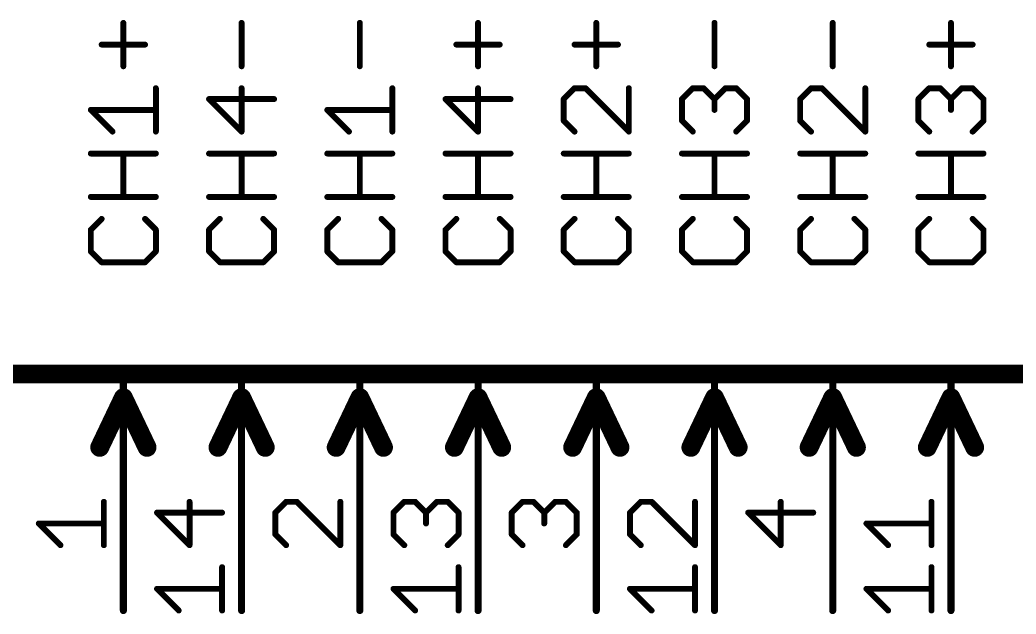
# Model space of a CAD drawing. Extents: x -48 to 226, y 23 to 111.
# Drawn here: x 175.58 to 196.98, y 38.02 to 50.79 of the extents above; entities that cross this region are included whole.
import ezdxf

# ---------------------------------------------------------------- set-up
doc = ezdxf.new("R2010")
doc.units = 0
doc.layers.add('94', color=14, linetype='CONTINUOUS')
doc.layers.add('95', color=251, linetype='CONTINUOUS')

msp = doc.modelspace()

# ---------------------------------------------------------------- linework, layer by layer
at = {"layer": '94'}
for points, const_width in [([(167.64, 43.18), (218.44, 43.18)], 0.4064), ([(177.8, 38.1), (177.8, 43.18)], 0.1524), ([(180.34, 38.1), (180.34, 43.18)], 0.1524), ([(182.88, 38.1), (182.88, 43.18)], 0.1524), ([(185.42, 38.1), (185.42, 43.18)], 0.1524), ([(187.96, 38.1), (187.96, 43.18)], 0.1524), ([(190.5, 38.1), (190.5, 43.18)], 0.1524), ([(193.04, 38.1), (193.04, 43.18)], 0.1524), ([(195.58, 38.1), (195.58, 43.18)], 0.1524), ([(177.8, 42.672), (177.292, 41.6052)], 0.4064), ([(177.8, 42.672), (178.308, 41.6052)], 0.4064), ([(180.34, 42.672), (179.832, 41.6052)], 0.4064), ([(180.34, 42.672), (180.848, 41.6052)], 0.4064), ([(182.88, 42.672), (182.372, 41.6052)], 0.4064), ([(182.88, 42.672), (183.388, 41.6052)], 0.4064), ([(185.42, 42.672), (184.912, 41.6052)], 0.4064), ([(185.42, 42.672), (185.928, 41.6052)], 0.4064), ([(187.96, 42.672), (187.452, 41.6052)], 0.4064), ([(187.96, 42.672), (188.468, 41.6052)], 0.4064), ([(190.5, 42.672), (189.992, 41.6052)], 0.4064), ([(190.5, 42.672), (191.008, 41.6052)], 0.4064), ([(193.04, 42.672), (192.532, 41.6052)], 0.4064), ([(193.04, 42.672), (193.548, 41.6052)], 0.4064), ([(195.58, 42.672), (195.072, 41.6052)], 0.4064), ([(195.58, 42.672), (196.088, 41.6052)], 0.4064)]:
    msp.add_lwpolyline(points, dxfattribs=dict(at, const_width=const_width))
for points, const_width in [([(177.8381, 43.18, 1), (177.7619, 43.18)], 0.0762), ([(180.3781, 43.18, 1), (180.3019, 43.18)], 0.0762), ([(182.9181, 43.18, 1), (182.8419, 43.18)], 0.0762), ([(185.4581, 43.18, 1), (185.3819, 43.18)], 0.0762), ([(187.9981, 43.18, 1), (187.9219, 43.18)], 0.0762), ([(190.5381, 43.18, 1), (190.4619, 43.18)], 0.0762), ([(193.0781, 43.18, 1), (193.0019, 43.18)], 0.0762), ([(195.6181, 43.18, 1), (195.5419, 43.18)], 0.0762), ([(177.8917, 42.7157, 1), (177.7083, 42.6283)], 0.2032), ([(177.8917, 42.6283, 1), (177.7083, 42.7157)], 0.2032), ([(180.4317, 42.7157, 1), (180.2483, 42.6283)], 0.2032), ([(180.4317, 42.6283, 1), (180.2483, 42.7157)], 0.2032), ([(182.9717, 42.7157, 1), (182.7883, 42.6283)], 0.2032), ([(182.9717, 42.6283, 1), (182.7883, 42.7157)], 0.2032), ([(185.5117, 42.7157, 1), (185.3283, 42.6283)], 0.2032), ([(185.5117, 42.6283, 1), (185.3283, 42.7157)], 0.2032), ([(188.0517, 42.7157, 1), (187.8683, 42.6283)], 0.2032), ([(188.0517, 42.6283, 1), (187.8683, 42.7157)], 0.2032), ([(190.5917, 42.7157, 1), (190.4083, 42.6283)], 0.2032), ([(190.5917, 42.6283, 1), (190.4083, 42.7157)], 0.2032), ([(193.1317, 42.7157, 1), (192.9483, 42.6283)], 0.2032), ([(193.1317, 42.6283, 1), (192.9483, 42.7157)], 0.2032), ([(195.6717, 42.7157, 1), (195.4883, 42.6283)], 0.2032), ([(195.6717, 42.6283, 1), (195.4883, 42.7157)], 0.2032), ([(177.2003, 41.6489, 1), (177.3837, 41.5615)], 0.2032), ([(178.2163, 41.5615, 1), (178.3997, 41.6489)], 0.2032), ([(179.7403, 41.6489, 1), (179.9237, 41.5615)], 0.2032), ([(180.7563, 41.5615, 1), (180.9397, 41.6489)], 0.2032), ([(182.2803, 41.6489, 1), (182.4637, 41.5615)], 0.2032), ([(183.2963, 41.5615, 1), (183.4797, 41.6489)], 0.2032), ([(184.8203, 41.6489, 1), (185.0037, 41.5615)], 0.2032), ([(185.8363, 41.5615, 1), (186.0197, 41.6489)], 0.2032), ([(187.3603, 41.6489, 1), (187.5437, 41.5615)], 0.2032), ([(188.3763, 41.5615, 1), (188.5597, 41.6489)], 0.2032), ([(189.9003, 41.6489, 1), (190.0837, 41.5615)], 0.2032), ([(190.9163, 41.5615, 1), (191.0997, 41.6489)], 0.2032), ([(192.4403, 41.6489, 1), (192.6237, 41.5615)], 0.2032), ([(193.4563, 41.5615, 1), (193.6397, 41.6489)], 0.2032), ([(194.9803, 41.6489, 1), (195.1637, 41.5615)], 0.2032), ([(195.9963, 41.5615, 1), (196.1797, 41.6489)], 0.2032), ([(177.7619, 38.1, 1), (177.8381, 38.1)], 0.0762), ([(180.3019, 38.1, 1), (180.3781, 38.1)], 0.0762), ([(182.8419, 38.1, 1), (182.9181, 38.1)], 0.0762), ([(185.3819, 38.1, 1), (185.4581, 38.1)], 0.0762), ([(187.9219, 38.1, 1), (187.9981, 38.1)], 0.0762), ([(190.4619, 38.1, 1), (190.5381, 38.1)], 0.0762), ([(193.0019, 38.1, 1), (193.0781, 38.1)], 0.0762), ([(195.5419, 38.1, 1), (195.6181, 38.1)], 0.0762)]:
    msp.add_lwpolyline(points, format="xyb", dxfattribs=dict(at, const_width=const_width))
at = {"layer": '95', "const_width": 0.127}
for points in [[(177.7994, 49.7901), (177.7994, 50.7223)], [(180.3394, 49.7901), (180.3394, 50.7223)], [(182.8794, 49.7901), (182.8794, 50.7223)], [(185.4194, 49.7901), (185.4194, 50.7223)], [(187.9594, 49.7901), (187.9594, 50.7223)], [(190.4994, 49.7901), (190.4994, 50.7223)], [(193.0394, 49.7901), (193.0394, 50.7223)], [(195.5794, 49.7901), (195.5794, 50.7223)], [(177.3333, 50.2562), (178.2655, 50.2562)], [(184.9533, 50.2562), (185.8855, 50.2562)], [(187.4933, 50.2562), (188.4255, 50.2562)], [(195.1133, 50.2562), (196.0455, 50.2562)], [(178.4985, 48.3869), (178.4985, 49.319)], [(180.3394, 48.3869), (180.3394, 49.319)], [(183.5785, 48.3869), (183.5785, 49.319)], [(185.4194, 48.3869), (185.4194, 49.319)], [(187.4933, 49.319), (187.2603, 49.086)], [(187.7264, 49.319), (187.4933, 49.319)], [(188.6585, 48.3869), (187.7264, 49.319)], [(188.6585, 49.319), (188.6585, 48.3869)], [(189.8003, 49.086), (190.0333, 49.319)], [(190.0333, 49.319), (190.2664, 49.319)], [(190.2664, 49.319), (190.4994, 49.086)], [(190.4994, 49.086), (190.7324, 49.319)], [(190.7324, 49.319), (190.9655, 49.319)], [(190.9655, 49.319), (191.1985, 49.086)], [(192.5733, 49.319), (192.3403, 49.086)], [(192.8064, 49.319), (192.5733, 49.319)], [(193.7385, 48.3869), (192.8064, 49.319)], [(193.7385, 49.319), (193.7385, 48.3869)], [(194.8803, 49.086), (195.1133, 49.319)], [(195.1133, 49.319), (195.3464, 49.319)], [(195.3464, 49.319), (195.5794, 49.086)], [(195.5794, 49.086), (195.8124, 49.319)], [(195.8124, 49.319), (196.0455, 49.319)], [(196.0455, 49.319), (196.2785, 49.086)], [(181.0385, 49.086), (179.6403, 49.086)], [(179.6403, 49.086), (180.3394, 48.3869)], [(186.1185, 49.086), (184.7203, 49.086)], [(184.7203, 49.086), (185.4194, 48.3869)], [(187.2603, 49.086), (187.2603, 48.6199)], [(189.8003, 48.6199), (189.8003, 49.086)], [(190.4994, 49.086), (190.4994, 48.8529)], [(191.1985, 49.086), (191.1985, 48.6199)], [(192.3403, 49.086), (192.3403, 48.6199)], [(194.8803, 48.6199), (194.8803, 49.086)], [(195.5794, 49.086), (195.5794, 48.8529)], [(196.2785, 49.086), (196.2785, 48.6199)], [(177.5664, 48.3869), (177.1003, 48.8529)], [(177.1003, 48.8529), (178.4985, 48.8529)], [(182.6464, 48.3869), (182.1803, 48.8529)], [(182.1803, 48.8529), (183.5785, 48.8529)], [(187.2603, 48.6199), (187.4933, 48.3869)], [(190.0333, 48.3869), (189.8003, 48.6199)], [(191.1985, 48.6199), (190.9655, 48.3869)], [(192.3403, 48.6199), (192.5733, 48.3869)], [(195.1133, 48.3869), (194.8803, 48.6199)], [(196.2785, 48.6199), (196.0455, 48.3869)], [(177.1003, 47.9157), (178.4985, 47.9157)], [(177.7994, 46.9836), (177.7994, 47.9157)], [(179.6403, 47.9157), (181.0385, 47.9157)], [(180.3394, 46.9836), (180.3394, 47.9157)], [(182.1803, 47.9157), (183.5785, 47.9157)], [(182.8794, 46.9836), (182.8794, 47.9157)], [(184.7203, 47.9157), (186.1185, 47.9157)], [(185.4194, 46.9836), (185.4194, 47.9157)], [(187.2603, 47.9157), (188.6585, 47.9157)], [(187.9594, 46.9836), (187.9594, 47.9157)], [(189.8003, 47.9157), (191.1985, 47.9157)], [(190.4994, 46.9836), (190.4994, 47.9157)], [(192.3403, 47.9157), (193.7385, 47.9157)], [(193.0394, 46.9836), (193.0394, 47.9157)], [(194.8803, 47.9157), (196.2785, 47.9157)], [(195.5794, 46.9836), (195.5794, 47.9157)], [(178.4985, 46.9836), (177.1003, 46.9836)], [(181.0385, 46.9836), (179.6403, 46.9836)], [(183.5785, 46.9836), (182.1803, 46.9836)], [(186.1185, 46.9836), (184.7203, 46.9836)], [(188.6585, 46.9836), (187.2603, 46.9836)], [(191.1985, 46.9836), (189.8003, 46.9836)], [(193.7385, 46.9836), (192.3403, 46.9836)], [(196.2785, 46.9836), (194.8803, 46.9836)], [(177.3333, 46.5124), (177.1003, 46.2794)], [(178.4985, 46.2794), (178.2655, 46.5124)], [(179.8733, 46.5124), (179.6403, 46.2794)], [(181.0385, 46.2794), (180.8055, 46.5124)], [(182.4133, 46.5124), (182.1803, 46.2794)], [(183.5785, 46.2794), (183.3455, 46.5124)], [(184.9533, 46.5124), (184.7203, 46.2794)], [(186.1185, 46.2794), (185.8855, 46.5124)], [(187.4933, 46.5124), (187.2603, 46.2794)], [(188.6585, 46.2794), (188.4255, 46.5124)], [(190.0333, 46.5124), (189.8003, 46.2794)], [(191.1985, 46.2794), (190.9655, 46.5124)], [(192.5733, 46.5124), (192.3403, 46.2794)], [(193.7385, 46.2794), (193.5055, 46.5124)], [(195.1133, 46.5124), (194.8803, 46.2794)], [(196.2785, 46.2794), (196.0455, 46.5124)], [(177.1003, 46.2794), (177.1003, 45.8133)], [(178.4985, 45.8133), (178.4985, 46.2794)], [(179.6403, 46.2794), (179.6403, 45.8133)], [(181.0385, 45.8133), (181.0385, 46.2794)], [(182.1803, 46.2794), (182.1803, 45.8133)], [(183.5785, 45.8133), (183.5785, 46.2794)], [(184.7203, 46.2794), (184.7203, 45.8133)], [(186.1185, 45.8133), (186.1185, 46.2794)], [(187.2603, 46.2794), (187.2603, 45.8133)], [(188.6585, 45.8133), (188.6585, 46.2794)], [(189.8003, 46.2794), (189.8003, 45.8133)], [(191.1985, 45.8133), (191.1985, 46.2794)], [(192.3403, 46.2794), (192.3403, 45.8133)], [(193.7385, 45.8133), (193.7385, 46.2794)], [(194.8803, 46.2794), (194.8803, 45.8133)], [(196.2785, 45.8133), (196.2785, 46.2794)], [(177.1003, 45.8133), (177.3333, 45.5803)], [(178.2655, 45.5803), (178.4985, 45.8133)], [(179.6403, 45.8133), (179.8733, 45.5803)], [(180.8055, 45.5803), (181.0385, 45.8133)], [(182.1803, 45.8133), (182.4133, 45.5803)], [(183.3455, 45.5803), (183.5785, 45.8133)], [(184.7203, 45.8133), (184.9533, 45.5803)], [(185.8855, 45.5803), (186.1185, 45.8133)], [(187.2603, 45.8133), (187.4933, 45.5803)], [(188.4255, 45.5803), (188.6585, 45.8133)], [(189.8003, 45.8133), (190.0333, 45.5803)], [(190.9655, 45.5803), (191.1985, 45.8133)], [(192.3403, 45.8133), (192.5733, 45.5803)], [(193.5055, 45.5803), (193.7385, 45.8133)], [(194.8803, 45.8133), (195.1133, 45.5803)], [(196.0455, 45.5803), (196.2785, 45.8133)], [(177.3333, 45.5803), (178.2655, 45.5803)], [(179.8733, 45.5803), (180.8055, 45.5803)], [(182.4133, 45.5803), (183.3455, 45.5803)], [(184.9533, 45.5803), (185.8855, 45.5803)], [(187.4933, 45.5803), (188.4255, 45.5803)], [(190.0333, 45.5803), (190.9655, 45.5803)], [(192.5733, 45.5803), (193.5055, 45.5803)], [(195.1133, 45.5803), (196.0455, 45.5803)], [(177.3809, 39.5034), (177.3809, 40.4355)], [(179.2218, 39.5034), (179.2218, 40.4355)], [(181.2957, 40.4355), (181.0627, 40.2025)], [(181.5288, 40.4355), (181.2957, 40.4355)], [(182.4609, 39.5034), (181.5288, 40.4355)], [(182.4609, 40.4355), (182.4609, 39.5034)], [(183.6027, 40.2025), (183.8357, 40.4355)], [(183.8357, 40.4355), (184.0688, 40.4355)], [(184.0688, 40.4355), (184.3018, 40.2025)], [(184.3018, 40.2025), (184.5348, 40.4355)], [(184.5348, 40.4355), (184.7679, 40.4355)], [(184.7679, 40.4355), (185.0009, 40.2025)], [(186.1427, 40.2025), (186.3757, 40.4355)], [(186.3757, 40.4355), (186.6088, 40.4355)], [(186.6088, 40.4355), (186.8418, 40.2025)], [(186.8418, 40.2025), (187.0748, 40.4355)], [(187.0748, 40.4355), (187.3079, 40.4355)], [(187.3079, 40.4355), (187.5409, 40.2025)], [(188.9157, 40.4355), (188.6827, 40.2025)], [(189.1488, 40.4355), (188.9157, 40.4355)], [(190.0809, 39.5034), (189.1488, 40.4355)], [(190.0809, 40.4355), (190.0809, 39.5034)], [(191.9218, 39.5034), (191.9218, 40.4355)], [(195.1609, 39.5034), (195.1609, 40.4355)], [(179.9209, 40.2025), (178.5227, 40.2025)], [(178.5227, 40.2025), (179.2218, 39.5034)], [(181.0627, 40.2025), (181.0627, 39.7365)], [(183.6027, 39.7365), (183.6027, 40.2025)], [(184.3018, 40.2025), (184.3018, 39.9695)], [(185.0009, 40.2025), (185.0009, 39.7365)], [(186.1427, 39.7365), (186.1427, 40.2025)], [(186.8418, 40.2025), (186.8418, 39.9695)], [(187.5409, 40.2025), (187.5409, 39.7365)], [(188.6827, 40.2025), (188.6827, 39.7365)], [(192.6209, 40.2025), (191.2227, 40.2025)], [(191.2227, 40.2025), (191.9218, 39.5034)], [(176.4488, 39.5034), (175.9827, 39.9695)], [(175.9827, 39.9695), (177.3809, 39.9695)], [(194.2288, 39.5034), (193.7627, 39.9695)], [(193.7627, 39.9695), (195.1609, 39.9695)], [(181.0627, 39.7365), (181.2957, 39.5034)], [(183.8357, 39.5034), (183.6027, 39.7365)], [(185.0009, 39.7365), (184.7679, 39.5034)], [(186.3757, 39.5034), (186.1427, 39.7365)], [(187.5409, 39.7365), (187.3079, 39.5034)], [(188.6827, 39.7365), (188.9157, 39.5034)], [(179.9209, 38.1001), (179.9209, 39.0323)], [(185.0009, 38.1001), (185.0009, 39.0323)], [(190.0809, 38.1001), (190.0809, 39.0323)], [(195.1609, 38.1001), (195.1609, 39.0323)], [(178.9888, 38.1001), (178.5227, 38.5662)], [(178.5227, 38.5662), (179.9209, 38.5662)], [(184.0688, 38.1001), (183.6027, 38.5662)], [(183.6027, 38.5662), (185.0009, 38.5662)], [(189.1488, 38.1001), (188.6827, 38.5662)], [(188.6827, 38.5662), (190.0809, 38.5662)], [(194.2288, 38.1001), (193.7627, 38.5662)], [(193.7627, 38.5662), (195.1609, 38.5662)]]:
    msp.add_lwpolyline(points, dxfattribs=at)
at = {"layer": '95', "const_width": 0.0635}
for points in [[(177.8312, 50.7223, 1), (177.7677, 50.7223)], [(180.3712, 50.7223, 1), (180.3077, 50.7223)], [(182.9112, 50.7223, 1), (182.8477, 50.7223)], [(185.4512, 50.7223, 1), (185.3877, 50.7223)], [(187.9912, 50.7223, 1), (187.9277, 50.7223)], [(190.5312, 50.7223, 1), (190.4677, 50.7223)], [(193.0712, 50.7223, 1), (193.0077, 50.7223)], [(195.6112, 50.7223, 1), (195.5477, 50.7223)], [(177.3333, 50.2879, 1), (177.3333, 50.2244)], [(178.2655, 50.2244, 1), (178.2655, 50.2879)], [(184.9533, 50.2879, 1), (184.9533, 50.2244)], [(185.8855, 50.2244, 1), (185.8855, 50.2879)], [(187.4933, 50.2879, 1), (187.4933, 50.2244)], [(188.4255, 50.2244, 1), (188.4255, 50.2879)], [(195.1133, 50.2879, 1), (195.1133, 50.2244)], [(196.0455, 50.2244, 1), (196.0455, 50.2879)], [(177.7677, 49.7901, 1), (177.8312, 49.7901)], [(180.3077, 49.7901, 1), (180.3712, 49.7901)], [(182.8477, 49.7901, 1), (182.9112, 49.7901)], [(185.3877, 49.7901, 1), (185.4512, 49.7901)], [(187.9277, 49.7901, 1), (187.9912, 49.7901)], [(190.4677, 49.7901, 1), (190.5312, 49.7901)], [(193.0077, 49.7901, 1), (193.0712, 49.7901)], [(195.5477, 49.7901, 1), (195.6112, 49.7901)], [(178.5302, 49.319, 1), (178.4668, 49.319)], [(180.3712, 49.319, 1), (180.3077, 49.319)], [(183.6103, 49.319, 1), (183.5468, 49.319)], [(185.4512, 49.319, 1), (185.3877, 49.319)], [(187.4933, 49.3507, 1), (187.4933, 49.2872)], [(187.5158, 49.2965, 1), (187.4709, 49.3414)], [(187.7488, 49.3414, 1), (187.7039, 49.2965)], [(187.7264, 49.2872, 1), (187.7264, 49.3507)], [(188.6902, 49.319, 1), (188.6268, 49.319)], [(190.0333, 49.3507, 1), (190.0333, 49.2872)], [(190.0558, 49.2965, 1), (190.0109, 49.3414)], [(190.2888, 49.3414, 1), (190.2439, 49.2965)], [(190.2664, 49.2872, 1), (190.2664, 49.3507)], [(190.7324, 49.3507, 1), (190.7324, 49.2872)], [(190.7549, 49.2965, 1), (190.71, 49.3414)], [(190.9879, 49.3414, 1), (190.943, 49.2965)], [(190.9655, 49.2872, 1), (190.9655, 49.3507)], [(192.5733, 49.3507, 1), (192.5733, 49.2872)], [(192.5958, 49.2965, 1), (192.5509, 49.3414)], [(192.8288, 49.3414, 1), (192.7839, 49.2965)], [(192.8064, 49.2872, 1), (192.8064, 49.3507)], [(193.7703, 49.319, 1), (193.7068, 49.319)], [(195.1133, 49.3507, 1), (195.1133, 49.2872)], [(195.1358, 49.2965, 1), (195.0909, 49.3414)], [(195.3688, 49.3414, 1), (195.3239, 49.2965)], [(195.3464, 49.2872, 1), (195.3464, 49.3507)], [(195.8124, 49.3507, 1), (195.8124, 49.2872)], [(195.8349, 49.2965, 1), (195.79, 49.3414)], [(196.0679, 49.3414, 1), (196.023, 49.2965)], [(196.0455, 49.2872, 1), (196.0455, 49.3507)], [(179.6403, 49.1177, 1), (179.6403, 49.0542)], [(179.6628, 49.1084, 1), (179.6179, 49.0635)], [(181.0385, 49.0542, 1), (181.0385, 49.1177)], [(184.7203, 49.1177, 1), (184.7203, 49.0542)], [(184.7428, 49.1084, 1), (184.6979, 49.0635)], [(186.1185, 49.0542, 1), (186.1185, 49.1177)], [(187.2921, 49.086, 1), (187.2286, 49.086)], [(187.2379, 49.1084, 1), (187.2828, 49.0635)], [(189.8321, 49.086, 1), (189.7686, 49.086)], [(189.7779, 49.1084, 1), (189.8228, 49.0635)], [(190.5312, 49.086, 1), (190.4677, 49.086)], [(190.477, 49.1084, 1), (190.5219, 49.0635)], [(190.477, 49.0635, 1), (190.5219, 49.1084)], [(191.2302, 49.086, 1), (191.1668, 49.086)], [(191.176, 49.0635, 1), (191.221, 49.1084)], [(192.3721, 49.086, 1), (192.3086, 49.086)], [(192.3179, 49.1084, 1), (192.3628, 49.0635)], [(194.9121, 49.086, 1), (194.8486, 49.086)], [(194.8579, 49.1084, 1), (194.9028, 49.0635)], [(195.6112, 49.086, 1), (195.5477, 49.086)], [(195.557, 49.1084, 1), (195.6019, 49.0635)], [(195.557, 49.0635, 1), (195.6019, 49.1084)], [(196.3102, 49.086, 1), (196.2468, 49.086)], [(196.256, 49.0635, 1), (196.301, 49.1084)], [(177.1003, 48.8847, 1), (177.1003, 48.8212)], [(177.1228, 48.8754, 1), (177.0779, 48.8305)], [(178.4985, 48.8212, 1), (178.4985, 48.8847)], [(182.1803, 48.8847, 1), (182.1803, 48.8212)], [(182.2028, 48.8754, 1), (182.1579, 48.8305)], [(183.5785, 48.8212, 1), (183.5785, 48.8847)], [(190.4677, 48.8529, 1), (190.5312, 48.8529)], [(195.5477, 48.8529, 1), (195.6112, 48.8529)], [(187.2828, 48.6423, 1), (187.2379, 48.5974)], [(187.2286, 48.6199, 1), (187.2921, 48.6199)], [(189.8228, 48.6423, 1), (189.7779, 48.5974)], [(189.7686, 48.6199, 1), (189.8321, 48.6199)], [(191.1668, 48.6199, 1), (191.2302, 48.6199)], [(191.221, 48.5974, 1), (191.176, 48.6423)], [(192.3628, 48.6423, 1), (192.3179, 48.5974)], [(192.3086, 48.6199, 1), (192.3721, 48.6199)], [(194.9028, 48.6423, 1), (194.8579, 48.5974)], [(194.8486, 48.6199, 1), (194.9121, 48.6199)], [(196.2468, 48.6199, 1), (196.3102, 48.6199)], [(196.301, 48.5974, 1), (196.256, 48.6423)], [(177.5439, 48.3644, 1), (177.5888, 48.4093)], [(178.4668, 48.3869, 1), (178.5302, 48.3869)], [(180.3077, 48.3869, 1), (180.3712, 48.3869)], [(180.317, 48.3644, 1), (180.3619, 48.4093)], [(182.6239, 48.3644, 1), (182.6688, 48.4093)], [(183.5468, 48.3869, 1), (183.6103, 48.3869)], [(185.3877, 48.3869, 1), (185.4512, 48.3869)], [(185.397, 48.3644, 1), (185.4419, 48.4093)], [(187.4709, 48.3644, 1), (187.5158, 48.4093)], [(188.6268, 48.3869, 1), (188.6902, 48.3869)], [(188.636, 48.3644, 1), (188.681, 48.4093)], [(190.0109, 48.3644, 1), (190.0558, 48.4093)], [(190.943, 48.4093, 1), (190.9879, 48.3644)], [(192.5509, 48.3644, 1), (192.5958, 48.4093)], [(193.7068, 48.3869, 1), (193.7703, 48.3869)], [(193.716, 48.3644, 1), (193.761, 48.4093)], [(195.0909, 48.3644, 1), (195.1358, 48.4093)], [(196.023, 48.4093, 1), (196.0679, 48.3644)], [(177.1003, 47.9475, 1), (177.1003, 47.884)], [(177.8312, 47.9157, 1), (177.7677, 47.9157)], [(178.4985, 47.884, 1), (178.4985, 47.9475)], [(179.6403, 47.9475, 1), (179.6403, 47.884)], [(180.3712, 47.9157, 1), (180.3077, 47.9157)], [(181.0385, 47.884, 1), (181.0385, 47.9475)], [(182.1803, 47.9475, 1), (182.1803, 47.884)], [(182.9112, 47.9157, 1), (182.8477, 47.9157)], [(183.5785, 47.884, 1), (183.5785, 47.9475)], [(184.7203, 47.9475, 1), (184.7203, 47.884)], [(185.4512, 47.9157, 1), (185.3877, 47.9157)], [(186.1185, 47.884, 1), (186.1185, 47.9475)], [(187.2603, 47.9475, 1), (187.2603, 47.884)], [(187.9912, 47.9157, 1), (187.9277, 47.9157)], [(188.6585, 47.884, 1), (188.6585, 47.9475)], [(189.8003, 47.9475, 1), (189.8003, 47.884)], [(190.5312, 47.9157, 1), (190.4677, 47.9157)], [(191.1985, 47.884, 1), (191.1985, 47.9475)], [(192.3403, 47.9475, 1), (192.3403, 47.884)], [(193.0712, 47.9157, 1), (193.0077, 47.9157)], [(193.7385, 47.884, 1), (193.7385, 47.9475)], [(194.8803, 47.9475, 1), (194.8803, 47.884)], [(195.6112, 47.9157, 1), (195.5477, 47.9157)], [(196.2785, 47.884, 1), (196.2785, 47.9475)], [(177.1003, 47.0153, 1), (177.1003, 46.9518)], [(177.7677, 46.9836, 1), (177.8312, 46.9836)], [(178.4985, 46.9518, 1), (178.4985, 47.0153)], [(179.6403, 47.0153, 1), (179.6403, 46.9518)], [(180.3077, 46.9836, 1), (180.3712, 46.9836)], [(181.0385, 46.9518, 1), (181.0385, 47.0153)], [(182.1803, 47.0153, 1), (182.1803, 46.9518)], [(182.8477, 46.9836, 1), (182.9112, 46.9836)], [(183.5785, 46.9518, 1), (183.5785, 47.0153)], [(184.7203, 47.0153, 1), (184.7203, 46.9518)], [(185.3877, 46.9836, 1), (185.4512, 46.9836)], [(186.1185, 46.9518, 1), (186.1185, 47.0153)], [(187.2603, 47.0153, 1), (187.2603, 46.9518)], [(187.9277, 46.9836, 1), (187.9912, 46.9836)], [(188.6585, 46.9518, 1), (188.6585, 47.0153)], [(189.8003, 47.0153, 1), (189.8003, 46.9518)], [(190.4677, 46.9836, 1), (190.5312, 46.9836)], [(191.1985, 46.9518, 1), (191.1985, 47.0153)], [(192.3403, 47.0153, 1), (192.3403, 46.9518)], [(193.0077, 46.9836, 1), (193.0712, 46.9836)], [(193.7385, 46.9518, 1), (193.7385, 47.0153)], [(194.8803, 47.0153, 1), (194.8803, 46.9518)], [(195.5477, 46.9836, 1), (195.6112, 46.9836)], [(196.2785, 46.9518, 1), (196.2785, 47.0153)], [(177.3558, 46.49, 1), (177.3109, 46.5349)], [(178.2879, 46.5349, 1), (178.243, 46.49)], [(179.8958, 46.49, 1), (179.8509, 46.5349)], [(180.8279, 46.5349, 1), (180.783, 46.49)], [(182.4358, 46.49, 1), (182.3909, 46.5349)], [(183.3679, 46.5349, 1), (183.323, 46.49)], [(184.9758, 46.49, 1), (184.9309, 46.5349)], [(185.9079, 46.5349, 1), (185.863, 46.49)], [(187.5158, 46.49, 1), (187.4709, 46.5349)], [(188.4479, 46.5349, 1), (188.403, 46.49)], [(190.0558, 46.49, 1), (190.0109, 46.5349)], [(190.9879, 46.5349, 1), (190.943, 46.49)], [(192.5958, 46.49, 1), (192.5509, 46.5349)], [(193.5279, 46.5349, 1), (193.483, 46.49)], [(195.1358, 46.49, 1), (195.0909, 46.5349)], [(196.0679, 46.5349, 1), (196.023, 46.49)], [(177.1321, 46.2794, 1), (177.0686, 46.2794)], [(177.0779, 46.3018, 1), (177.1228, 46.2569)], [(178.5302, 46.2794, 1), (178.4668, 46.2794)], [(178.476, 46.2569, 1), (178.521, 46.3018)], [(179.6721, 46.2794, 1), (179.6086, 46.2794)], [(179.6179, 46.3018, 1), (179.6628, 46.2569)], [(181.0702, 46.2794, 1), (181.0068, 46.2794)], [(181.016, 46.2569, 1), (181.061, 46.3018)], [(182.2121, 46.2794, 1), (182.1486, 46.2794)], [(182.1579, 46.3018, 1), (182.2028, 46.2569)], [(183.6103, 46.2794, 1), (183.5468, 46.2794)], [(183.556, 46.2569, 1), (183.601, 46.3018)], [(184.7521, 46.2794, 1), (184.6886, 46.2794)], [(184.6979, 46.3018, 1), (184.7428, 46.2569)], [(186.1502, 46.2794, 1), (186.0868, 46.2794)], [(186.096, 46.2569, 1), (186.141, 46.3018)], [(187.2921, 46.2794, 1), (187.2286, 46.2794)], [(187.2379, 46.3018, 1), (187.2828, 46.2569)], [(188.6902, 46.2794, 1), (188.6268, 46.2794)], [(188.636, 46.2569, 1), (188.681, 46.3018)], [(189.8321, 46.2794, 1), (189.7686, 46.2794)], [(189.7779, 46.3018, 1), (189.8228, 46.2569)], [(191.2302, 46.2794, 1), (191.1668, 46.2794)], [(191.176, 46.2569, 1), (191.221, 46.3018)], [(192.3721, 46.2794, 1), (192.3086, 46.2794)], [(192.3179, 46.3018, 1), (192.3628, 46.2569)], [(193.7703, 46.2794, 1), (193.7068, 46.2794)], [(193.716, 46.2569, 1), (193.761, 46.3018)], [(194.9121, 46.2794, 1), (194.8486, 46.2794)], [(194.8579, 46.3018, 1), (194.9028, 46.2569)], [(196.3102, 46.2794, 1), (196.2468, 46.2794)], [(196.256, 46.2569, 1), (196.301, 46.3018)], [(177.1228, 45.8358, 1), (177.0779, 45.7909)], [(177.0686, 45.8133, 1), (177.1321, 45.8133)], [(178.4668, 45.8133, 1), (178.5302, 45.8133)], [(178.521, 45.7909, 1), (178.476, 45.8358)], [(179.6628, 45.8358, 1), (179.6179, 45.7909)], [(179.6086, 45.8133, 1), (179.6721, 45.8133)], [(181.0068, 45.8133, 1), (181.0702, 45.8133)], [(181.061, 45.7909, 1), (181.016, 45.8358)], [(182.1486, 45.8133, 1), (182.2121, 45.8133)], [(182.2028, 45.8358, 1), (182.1579, 45.7909)], [(183.5468, 45.8133, 1), (183.6103, 45.8133)], [(183.601, 45.7909, 1), (183.556, 45.8358)], [(184.7428, 45.8358, 1), (184.6979, 45.7909)], [(184.6886, 45.8133, 1), (184.7521, 45.8133)], [(186.0868, 45.8133, 1), (186.1502, 45.8133)], [(186.141, 45.7909, 1), (186.096, 45.8358)], [(187.2828, 45.8358, 1), (187.2379, 45.7909)], [(187.2286, 45.8133, 1), (187.2921, 45.8133)], [(188.6268, 45.8133, 1), (188.6902, 45.8133)], [(188.681, 45.7909, 1), (188.636, 45.8358)], [(189.8228, 45.8358, 1), (189.7779, 45.7909)], [(189.7686, 45.8133, 1), (189.8321, 45.8133)], [(191.1668, 45.8133, 1), (191.2302, 45.8133)], [(191.221, 45.7909, 1), (191.176, 45.8358)], [(192.3628, 45.8358, 1), (192.3179, 45.7909)], [(192.3086, 45.8133, 1), (192.3721, 45.8133)], [(193.7068, 45.8133, 1), (193.7703, 45.8133)], [(193.761, 45.7909, 1), (193.716, 45.8358)], [(194.9028, 45.8358, 1), (194.8579, 45.7909)], [(194.8486, 45.8133, 1), (194.9121, 45.8133)], [(196.2468, 45.8133, 1), (196.3102, 45.8133)], [(196.301, 45.7909, 1), (196.256, 45.8358)], [(177.3333, 45.6121, 1), (177.3333, 45.5485)], [(177.3109, 45.5578, 1), (177.3558, 45.6028)], [(178.243, 45.6028, 1), (178.2879, 45.5578)], [(178.2655, 45.5485, 1), (178.2655, 45.6121)], [(179.8733, 45.6121, 1), (179.8733, 45.5485)], [(179.8509, 45.5578, 1), (179.8958, 45.6028)], [(180.783, 45.6028, 1), (180.8279, 45.5578)], [(180.8055, 45.5485, 1), (180.8055, 45.6121)], [(182.4133, 45.6121, 1), (182.4133, 45.5485)], [(182.3909, 45.5578, 1), (182.4358, 45.6028)], [(183.323, 45.6028, 1), (183.3679, 45.5578)], [(183.3455, 45.5485, 1), (183.3455, 45.6121)], [(184.9533, 45.6121, 1), (184.9533, 45.5485)], [(184.9309, 45.5578, 1), (184.9758, 45.6028)], [(185.863, 45.6028, 1), (185.9079, 45.5578)], [(185.8855, 45.5485, 1), (185.8855, 45.6121)], [(187.4933, 45.6121, 1), (187.4933, 45.5485)], [(187.4709, 45.5578, 1), (187.5158, 45.6028)], [(188.403, 45.6028, 1), (188.4479, 45.5578)], [(188.4255, 45.5485, 1), (188.4255, 45.6121)], [(190.0333, 45.6121, 1), (190.0333, 45.5485)], [(190.0109, 45.5578, 1), (190.0558, 45.6028)], [(190.943, 45.6028, 1), (190.9879, 45.5578)], [(190.9655, 45.5485, 1), (190.9655, 45.6121)], [(192.5733, 45.6121, 1), (192.5733, 45.5485)], [(192.5509, 45.5578, 1), (192.5958, 45.6028)], [(193.483, 45.6028, 1), (193.5279, 45.5578)], [(193.5055, 45.5485, 1), (193.5055, 45.6121)], [(195.1133, 45.6121, 1), (195.1133, 45.5485)], [(195.0909, 45.5578, 1), (195.1358, 45.6028)], [(196.023, 45.6028, 1), (196.0679, 45.5578)], [(196.0455, 45.5485, 1), (196.0455, 45.6121)], [(177.4126, 40.4355, 1), (177.3492, 40.4355)], [(179.2536, 40.4355, 1), (179.1901, 40.4355)], [(181.2957, 40.4673, 1), (181.2957, 40.4038)], [(181.3182, 40.4131, 1), (181.2733, 40.458)], [(181.5512, 40.458, 1), (181.5063, 40.4131)], [(181.5288, 40.4038, 1), (181.5288, 40.4673)], [(182.4926, 40.4355, 1), (182.4292, 40.4355)], [(183.8357, 40.4673, 1), (183.8357, 40.4038)], [(183.8582, 40.4131, 1), (183.8133, 40.458)], [(184.0912, 40.458, 1), (184.0463, 40.4131)], [(184.0688, 40.4038, 1), (184.0688, 40.4673)], [(184.5348, 40.4673, 1), (184.5348, 40.4038)], [(184.5573, 40.4131, 1), (184.5124, 40.458)], [(184.7903, 40.458, 1), (184.7454, 40.4131)], [(184.7679, 40.4038, 1), (184.7679, 40.4673)], [(186.3757, 40.4673, 1), (186.3757, 40.4038)], [(186.3982, 40.4131, 1), (186.3533, 40.458)], [(186.6312, 40.458, 1), (186.5863, 40.4131)], [(186.6088, 40.4038, 1), (186.6088, 40.4673)], [(187.0748, 40.4673, 1), (187.0748, 40.4038)], [(187.0973, 40.4131, 1), (187.0524, 40.458)], [(187.3303, 40.458, 1), (187.2854, 40.4131)], [(187.3079, 40.4038, 1), (187.3079, 40.4673)], [(188.9157, 40.4673, 1), (188.9157, 40.4038)], [(188.9382, 40.4131, 1), (188.8933, 40.458)], [(189.1712, 40.458, 1), (189.1263, 40.4131)], [(189.1488, 40.4038, 1), (189.1488, 40.4673)], [(190.1127, 40.4355, 1), (190.0492, 40.4355)], [(191.9536, 40.4355, 1), (191.8901, 40.4355)], [(195.1926, 40.4355, 1), (195.1292, 40.4355)], [(178.5227, 40.2343, 1), (178.5227, 40.1708)], [(178.5452, 40.225, 1), (178.5003, 40.1801)], [(179.9209, 40.1708, 1), (179.9209, 40.2343)], [(181.0945, 40.2025, 1), (181.031, 40.2025)], [(181.0403, 40.225, 1), (181.0852, 40.1801)], [(183.6345, 40.2025, 1), (183.571, 40.2025)], [(183.5803, 40.225, 1), (183.6252, 40.1801)], [(184.3336, 40.2025, 1), (184.2701, 40.2025)], [(184.2794, 40.225, 1), (184.3243, 40.1801)], [(184.2794, 40.1801, 1), (184.3243, 40.225)], [(185.0326, 40.2025, 1), (184.9692, 40.2025)], [(184.9784, 40.1801, 1), (185.0234, 40.225)], [(186.1745, 40.2025, 1), (186.111, 40.2025)], [(186.1203, 40.225, 1), (186.1652, 40.1801)], [(186.8736, 40.2025, 1), (186.8101, 40.2025)], [(186.8194, 40.225, 1), (186.8643, 40.1801)], [(186.8194, 40.1801, 1), (186.8643, 40.225)], [(187.5727, 40.2025, 1), (187.5092, 40.2025)], [(187.5184, 40.1801, 1), (187.5634, 40.225)], [(188.7145, 40.2025, 1), (188.651, 40.2025)], [(188.6603, 40.225, 1), (188.7052, 40.1801)], [(191.2227, 40.2343, 1), (191.2227, 40.1708)], [(191.2452, 40.225, 1), (191.2003, 40.1801)], [(192.6209, 40.1708, 1), (192.6209, 40.2343)], [(175.9827, 40.0012, 1), (175.9827, 39.9377)], [(176.0052, 39.9919, 1), (175.9603, 39.947)], [(177.3809, 39.9377, 1), (177.3809, 40.0012)], [(193.7627, 40.0012, 1), (193.7627, 39.9377)], [(193.7852, 39.9919, 1), (193.7403, 39.947)], [(195.1609, 39.9377, 1), (195.1609, 40.0012)], [(184.2701, 39.9695, 1), (184.3336, 39.9695)], [(186.8101, 39.9695, 1), (186.8736, 39.9695)], [(181.0852, 39.7589, 1), (181.0403, 39.714)], [(181.031, 39.7365, 1), (181.0945, 39.7365)], [(183.6252, 39.7589, 1), (183.5803, 39.714)], [(183.571, 39.7365, 1), (183.6345, 39.7365)], [(184.9692, 39.7365, 1), (185.0326, 39.7365)], [(185.0234, 39.714, 1), (184.9784, 39.7589)], [(186.1652, 39.7589, 1), (186.1203, 39.714)], [(186.111, 39.7365, 1), (186.1745, 39.7365)], [(187.5092, 39.7365, 1), (187.5727, 39.7365)], [(187.5634, 39.714, 1), (187.5184, 39.7589)], [(188.7052, 39.7589, 1), (188.6603, 39.714)], [(188.651, 39.7365, 1), (188.7145, 39.7365)], [(176.4263, 39.481, 1), (176.4712, 39.5259)], [(177.3492, 39.5034, 1), (177.4126, 39.5034)], [(179.1901, 39.5034, 1), (179.2536, 39.5034)], [(179.1994, 39.481, 1), (179.2443, 39.5259)], [(181.2733, 39.481, 1), (181.3182, 39.5259)], [(182.4292, 39.5034, 1), (182.4926, 39.5034)], [(182.4384, 39.481, 1), (182.4834, 39.5259)], [(183.8133, 39.481, 1), (183.8582, 39.5259)], [(184.7454, 39.5259, 1), (184.7903, 39.481)], [(186.3533, 39.481, 1), (186.3982, 39.5259)], [(187.2854, 39.5259, 1), (187.3303, 39.481)], [(188.8933, 39.481, 1), (188.9382, 39.5259)], [(190.0492, 39.5034, 1), (190.1127, 39.5034)], [(190.0584, 39.481, 1), (190.1034, 39.5259)], [(191.8901, 39.5034, 1), (191.9536, 39.5034)], [(191.8994, 39.481, 1), (191.9443, 39.5259)], [(194.2063, 39.481, 1), (194.2512, 39.5259)], [(195.1292, 39.5034, 1), (195.1926, 39.5034)], [(179.9527, 39.0323, 1), (179.8892, 39.0323)], [(185.0326, 39.0323, 1), (184.9692, 39.0323)], [(190.1127, 39.0323, 1), (190.0492, 39.0323)], [(195.1926, 39.0323, 1), (195.1292, 39.0323)], [(178.5227, 38.598, 1), (178.5227, 38.5345)], [(178.5452, 38.5887, 1), (178.5003, 38.5438)], [(179.9209, 38.5345, 1), (179.9209, 38.598)], [(183.6027, 38.598, 1), (183.6027, 38.5345)], [(183.6252, 38.5887, 1), (183.5803, 38.5438)], [(185.0009, 38.5345, 1), (185.0009, 38.598)], [(188.6827, 38.598, 1), (188.6827, 38.5345)], [(188.7052, 38.5887, 1), (188.6603, 38.5438)], [(190.0809, 38.5345, 1), (190.0809, 38.598)], [(193.7627, 38.598, 1), (193.7627, 38.5345)], [(193.7852, 38.5887, 1), (193.7403, 38.5438)], [(195.1609, 38.5345, 1), (195.1609, 38.598)], [(178.9663, 38.0777, 1), (179.0112, 38.1226)], [(179.8892, 38.1001, 1), (179.9527, 38.1001)], [(184.0463, 38.0777, 1), (184.0912, 38.1226)], [(184.9692, 38.1001, 1), (185.0326, 38.1001)], [(189.1263, 38.0777, 1), (189.1712, 38.1226)], [(190.0492, 38.1001, 1), (190.1127, 38.1001)], [(194.2063, 38.0777, 1), (194.2512, 38.1226)], [(195.1292, 38.1001, 1), (195.1926, 38.1001)]]:
    msp.add_lwpolyline(points, format="xyb", dxfattribs=at)

doc.saveas('drawing.dxf')
